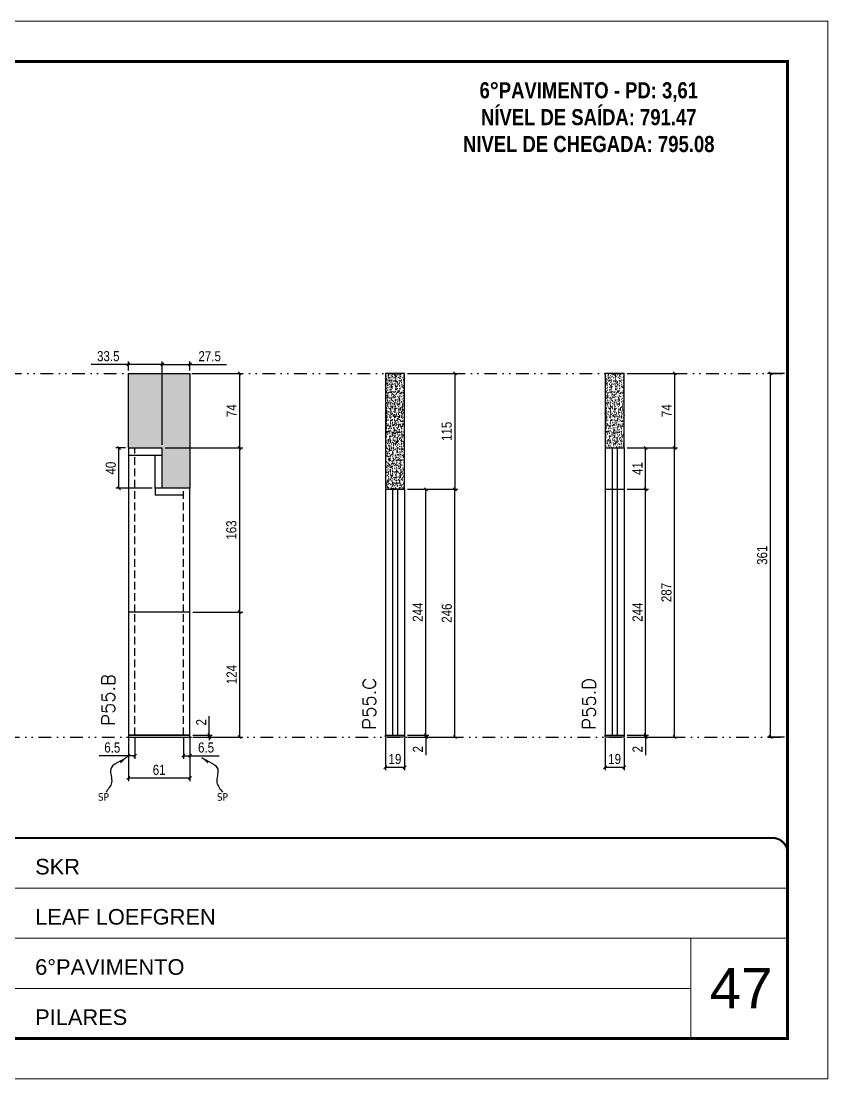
# Model space of a CAD drawing. Extents: x 14400 to 27878, y -21631 to 6985.
# Drawn here: x 18268 to 19068, y -6700 to -5650 of the extents above; entities that cross this region are included whole.
import ezdxf

# ---------------------------------------------------------------- set-up
doc = ezdxf.new("R2010")
doc.units = 0
for name, pattern in [('CONTINUO', [0]), ('DASHED', [0.75, 0.5, -0.25]), ('DIVIDE2', [0.625, 0.25, -0.125, 0, -0.125, 0, -0.125]), ('HIDDEN', [0.375, 0.25, -0.125])]:
    doc.linetypes.add(name, pattern=pattern)
for name, color, linetype, lineweight in [('CARIMBO', 255, 'Continuous', 9), ('Folhas', 255, 'Continuous', 9), ('SARRAFO DE PRESSAO', 251, 'DASHED', 9), ('Texto Seção', 7, 'Continuous', 15)]:
    doc.layers.add(name, color=color, linetype=linetype, lineweight=lineweight)
for name, color, linetype in [('COTA', 241, 'Continuous'), ('NOMENCLATURA', 7, 'Continuous'), ('Nível', 160, 'Continuous'), ('Painéis', 200, 'Continuous'), ('SARR_2.2x7', 40, 'Continuous'), ('Sarrafo de Pressão', 42, 'HIDDEN'), ('texto', 7, 'Continuous')]:
    doc.layers.add(name, color=color, linetype=linetype)
doc.styles.add('ARIAL', font='arial.ttf')
doc.styles.add('COTA TECNICA', font='techl___.ttf', dxfattribs={"height": 10})
doc.styles.add('COTA TECNICA-50', font='techl___.ttf', dxfattribs={"height": 10})
doc.styles.add('REGUA-120', font='ROMANS.shx', dxfattribs={"height": 15})
doc.styles.add('ROMANC', font='techb___.ttf', dxfattribs={"height": 2.5})
doc.styles.get("Standard").update_dxf_attribs({"font": 'arial.ttf'})
doc.dimstyles.new('COTA PAINEL-50', dxfattribs={"dimtxt": 10, "dimasz": 3, "dimexe": 3, "dimexo": 3, "dimgap": 3, "dimtad": 1, "dimdec": 1, "dimzin": 12, "dimdsep": 46, "dimtxsty": 'COTA TECNICA-50', "dimblk1": 'OBLIQUE', "dimblk2": 'OBLIQUE', "dimsah": 1, "dimcen": 0.9, "dimclrd": 4, "dimclre": 4, "dimclrt": 240, "dimadec": 1, "dimazin": 3, "dimtfac": 1, "dimtdec": 1, "dimtmove": 0, "dimatfit": 3, "dimfxl": 1, "dimtolj": 1, "dimtzin": 12, "dimarcsym": 0})
doc.dimstyles.new('PAINEL', dxfattribs={"dimtxt": 10, "dimasz": 3, "dimexe": 3, "dimexo": 3, "dimgap": 3, "dimtad": 1, "dimdec": 1, "dimzin": 12, "dimdsep": 46, "dimtxsty": 'COTA TECNICA', "dimblk1": 'OBLIQUE', "dimblk2": 'OBLIQUE', "dimsah": 1, "dimcen": 0.9, "dimclrd": 4, "dimclre": 4, "dimclrt": 240, "dimadec": 1, "dimazin": 3, "dimtfac": 1, "dimtdec": 1, "dimtmove": 0, "dimatfit": 3, "dimfxl": 1, "dimtolj": 1, "dimtzin": 12, "dimarcsym": 0})
doc.dimstyles.get("Standard").update_dxf_attribs({"dimtxt": 0.18, "dimasz": 0.18, "dimexe": 0.18, "dimexo": 0.0625, "dimgap": 0.09, "dimtad": 0, "dimtih": 1, "dimtoh": 1, "dimdec": 4, "dimzin": 0, "dimdsep": 46, "dimtxsty": 'Standard', "dimcen": 0.09, "dimadec": 0, "dimazin": 0, "dimtfac": 1, "dimtdec": 4, "dimtofl": 0, "dimtmove": 0, "dimatfit": 3, "dimfxl": 1, "dimtolj": 1, "dimtzin": 0, "dimarcsym": 0})

# ---------------------------------------------------------------- blocks, each defined once
blk = doc.blocks.new('9999999999')
at = {"color": 30, "linetype": 'CONTINUO'}
for p, q in [((98564.6, 34379.6), (99584, 34379.6)), ((98564.6, 34329.8), (99488, 34329.8)), ((99584, 34329.8), (99488, 34329.8)), ((99488, 34329.8), (99488, 34230.2)), ((98564.6, 34280), (99488, 34280))]:
    blk.add_line(p, q, dxfattribs=at)
at = {"color": 30, "linetype": 'CONTINUO', "const_width": 2}
blk.add_lwpolyline([(99584, 34230.2), (99584, 34414.4, 0.414214), (99569, 34429.4), (98229, 34429.4, 0.414214), (98214, 34414.4), (98214, 34245.2, 0.414214), (98229, 34230.2), (99584, 34230.2)], format="xyb", dxfattribs=at)
at = {"layer": 'Folhas'}
blk.add_lwpolyline([(98139, 34190.2), (99624, 34190.2), (99624, 35240.2), (98139, 35240.2)], close=True, dxfattribs=at)
at = {"layer": 'Folhas', "color": 30, "const_width": 3}
blk.add_lwpolyline([(98214, 34230.2), (99584, 34230.2), (99584, 35200.2), (98214, 35200.2)], close=True, dxfattribs=at)
at = {"color": 7, "linetype": 'Continuous', "ltscale": 5, "style": 'ARIAL'}
for s, height, p in [('SKR', 15.48, (98837.7, 34393.1)), ('LEAF LOEFGREN', 15.483, (98837.7, 34343.3)), ('6°PAVIMENTO', 15.483, (98837.7, 34293.5)), ('PILARES', 15.48, (98837.7, 34243.7))]:
    blk.add_text(s, height=height, dxfattribs=at).set_placement(p)
blk = doc.blocks.new('_Oblique')
at = {"color": 0, "linetype": 'ByBlock', "lineweight": -2}
blk.add_line((-0.5, -0.5), (0.5, 0.5), dxfattribs=at)
blk = doc.blocks.new('*D4115')
at = {"layer": 'COTA', "color": 4, "lineweight": -2, "transparency": 16777216}
for p, q in [((19025.5, -5999.3), (19008.6, -5999.3)), ((19011.6, -6360.3), (19011.6, -5999.3)), ((19025.5, -6360.3), (19008.6, -6360.3))]:
    blk.add_line(p, q, dxfattribs=at)
at = {"layer": 'Defpoints', "color": 0, "transparency": 16777216}
for p in [(19011.6, -5999.3), (19028.5, -5999.3), (19028.5, -6360.3)]:
    blk.add_point(p, dxfattribs=at)
at = {"layer": 'COTA', "color": 4, "lineweight": -2, "transparency": 16777216, "xscale": 3, "yscale": 3, "zscale": 3}
for p, rotation in [((19011.6, -5999.3), 90), ((19011.6, -6360.3), 270)]:
    blk.add_blockref('_Oblique', p, dxfattribs=dict(at, rotation=rotation))
at = {"layer": 'COTA', "color": 240, "transparency": 16777216, "insert": (19003.4, -6179.8), "char_height": 10, "attachment_point": 5, "rotation": 90, "style": 'COTA TECNICA'}
blk.add_mtext('\\A1;361', dxfattribs=at)
blk = doc.blocks.new('*D4124')
at = {"layer": 'COTA', "color": 4, "lineweight": -2, "transparency": 16777216}
for p, q in [((18374.7, -6361.3), (18374.7, -6404)), ((18435.7, -6361.3), (18435.7, -6404)), ((18435.7, -6401), (18374.7, -6401))]:
    blk.add_line(p, q, dxfattribs=at)
at = {"layer": 'Defpoints', "color": 0, "transparency": 16777216}
for p in [(18374.7, -6358.3), (18435.7, -6358.3), (18374.7, -6401)]:
    blk.add_point(p, dxfattribs=at)
at = {"layer": 'COTA', "color": 4, "lineweight": -2, "transparency": 16777216, "xscale": 3, "yscale": 3, "zscale": 3, "rotation": 180}
blk.add_blockref('_Oblique', (18374.7, -6401), dxfattribs=at)
at = {"layer": 'COTA', "color": 4, "lineweight": -2, "transparency": 16777216, "xscale": 3, "yscale": 3, "zscale": 3}
blk.add_blockref('_Oblique', (18435.7, -6401), dxfattribs=at)
at = {"layer": 'COTA', "color": 240, "transparency": 16777216, "insert": (18405.2, -6392.9), "char_height": 10, "attachment_point": 5, "style": 'COTA TECNICA'}
blk.add_mtext('\\A1;61', dxfattribs=at)
blk = doc.blocks.new('*D4125')
at = {"layer": 'COTA', "color": 4, "lineweight": -2, "transparency": 16777216}
for p, q in [((18429.2, -6361.3), (18429.2, -6381.8)), ((18435.7, -6363.3), (18435.7, -6381.8)), ((18429.2, -6378.8), (18435.7, -6378.8)), ((18435.7, -6378.8), (18464.6, -6378.8))]:
    blk.add_line(p, q, dxfattribs=at)
at = {"layer": 'Defpoints', "color": 0, "transparency": 16777216}
for p in [(18429.2, -6358.3), (18435.7, -6360.3), (18435.7, -6378.8)]:
    blk.add_point(p, dxfattribs=at)
at = {"layer": 'COTA', "color": 4, "lineweight": -2, "transparency": 16777216, "xscale": 3, "yscale": 3, "zscale": 3, "rotation": 180}
blk.add_blockref('_Oblique', (18429.2, -6378.8), dxfattribs=at)
at = {"layer": 'COTA', "color": 4, "lineweight": -2, "transparency": 16777216, "xscale": 3, "yscale": 3, "zscale": 3}
blk.add_blockref('_Oblique', (18435.7, -6378.8), dxfattribs=at)
at = {"layer": 'COTA', "color": 240, "transparency": 16777216, "insert": (18451.7, -6370.7), "char_height": 10, "attachment_point": 5, "style": 'COTA TECNICA-50'}
blk.add_mtext('\\A1;6.5', dxfattribs=at)
blk = doc.blocks.new('*D4126')
at = {"layer": 'COTA', "color": 4, "lineweight": -2, "transparency": 16777216}
for p, q in [((18381.2, -6361.3), (18381.2, -6381.8)), ((18374.7, -6363.3), (18374.7, -6381.8)), ((18374.7, -6378.8), (18345.7, -6378.8)), ((18381.2, -6378.8), (18374.7, -6378.8))]:
    blk.add_line(p, q, dxfattribs=at)
at = {"layer": 'Defpoints', "color": 0, "transparency": 16777216}
for p in [(18374.7, -6360.3), (18381.2, -6358.3), (18374.7, -6378.8)]:
    blk.add_point(p, dxfattribs=at)
at = {"layer": 'COTA', "color": 4, "lineweight": -2, "transparency": 16777216, "xscale": 3, "yscale": 3, "zscale": 3, "rotation": 180}
blk.add_blockref('_Oblique', (18374.7, -6378.8), dxfattribs=at)
at = {"layer": 'COTA', "color": 4, "lineweight": -2, "transparency": 16777216, "xscale": 3, "yscale": 3, "zscale": 3}
blk.add_blockref('_Oblique', (18381.2, -6378.8), dxfattribs=at)
at = {"layer": 'COTA', "color": 240, "transparency": 16777216, "insert": (18358.7, -6370.7), "char_height": 10, "attachment_point": 5, "style": 'COTA TECNICA-50'}
blk.add_mtext('\\A1;6.5', dxfattribs=at)
blk = doc.blocks.new('*D4128')
at = {"layer": 'COTA', "color": 4, "linetype": 'ByBlock', "lineweight": -2, "transparency": 16777216}
for p, q in [((18438.7, -6236.3), (18488.1, -6236.3)), ((18485.1, -6360.3), (18485.1, -6236.3)), ((18438.7, -6360.3), (18488.1, -6360.3))]:
    blk.add_line(p, q, dxfattribs=at)
at = {"layer": 'Defpoints', "color": 0, "linetype": 'ByBlock', "transparency": 16777216}
for p in [(18435.7, -6236.3), (18485.1, -6236.3), (18435.7, -6360.3)]:
    blk.add_point(p, dxfattribs=at)
at = {"layer": 'COTA', "color": 4, "linetype": 'ByBlock', "lineweight": -2, "transparency": 16777216, "xscale": 3, "yscale": 3, "zscale": 3}
for p, rotation in [((18485.1, -6236.3), 90), ((18485.1, -6360.3), 270)]:
    blk.add_blockref('_Oblique', p, dxfattribs=dict(at, rotation=rotation))
at = {"layer": 'COTA', "color": 240, "linetype": 'ByBlock', "transparency": 16777216, "insert": (18477, -6298.3), "char_height": 10, "attachment_point": 5, "rotation": 90, "style": 'COTA TECNICA'}
blk.add_mtext('\\A1;124', dxfattribs=at)
blk = doc.blocks.new('*D4127')
at = {"layer": 'COTA', "color": 4, "lineweight": -2, "transparency": 16777216}
for p, q in [((18454.9, -6358.3), (18454.9, -6339.5)), ((18438.7, -6358.3), (18457.9, -6358.3)), ((18438.7, -6360.3), (18457.9, -6360.3)), ((18454.9, -6360.3), (18454.9, -6358.3)), ((18454.9, -6360.3), (18454.9, -6363.3))]:
    blk.add_line(p, q, dxfattribs=at)
at = {"layer": 'Defpoints', "color": 0, "transparency": 16777216}
for p in [(18435.7, -6358.3), (18435.7, -6360.3), (18454.9, -6360.3)]:
    blk.add_point(p, dxfattribs=at)
at = {"layer": 'COTA', "color": 4, "lineweight": -2, "transparency": 16777216, "xscale": 3, "yscale": 3, "zscale": 3}
for p, rotation in [((18454.9, -6358.3), 270), ((18454.9, -6360.3), 90)]:
    blk.add_blockref('_Oblique', p, dxfattribs=dict(at, rotation=rotation))
at = {"layer": 'COTA', "color": 240, "transparency": 16777216, "insert": (18446.9, -6345.6), "char_height": 10, "attachment_point": 5, "rotation": 90, "style": 'COTA TECNICA-50'}
blk.add_mtext('\\A1;2', dxfattribs=at)
blk = doc.blocks.new('*D4129')
at = {"layer": 'COTA', "color": 4, "linetype": 'ByBlock', "lineweight": -2, "transparency": 16777216}
for p, q in [((18438.7, -6236.3), (18488.1, -6236.3)), ((18485.1, -6360.3), (18485.1, -6236.3)), ((18438.7, -6360.3), (18488.1, -6360.3))]:
    blk.add_line(p, q, dxfattribs=at)
at = {"layer": 'Defpoints', "color": 0, "linetype": 'ByBlock', "transparency": 16777216}
for p in [(18435.7, -6236.3), (18485.1, -6236.3), (18435.7, -6360.3)]:
    blk.add_point(p, dxfattribs=at)
at = {"layer": 'COTA', "color": 4, "linetype": 'ByBlock', "lineweight": -2, "transparency": 16777216, "xscale": 3, "yscale": 3, "zscale": 3}
for p, rotation in [((18485.1, -6236.3), 90), ((18485.1, -6360.3), 270)]:
    blk.add_blockref('_Oblique', p, dxfattribs=dict(at, rotation=rotation))
at = {"layer": 'COTA', "color": 240, "linetype": 'ByBlock', "transparency": 16777216, "insert": (18477, -6298.3), "char_height": 10, "attachment_point": 5, "rotation": 90, "style": 'COTA TECNICA'}
blk.add_mtext('\\A1;124', dxfattribs=at)
blk = doc.blocks.new('*D4130')
at = {"layer": 'COTA', "color": 4, "lineweight": -2, "transparency": 16777216}
for p, q in [((18438.7, -5999.3), (18488.1, -5999.3)), ((18485.1, -6073.3), (18485.1, -5999.3)), ((18411.2, -6073.3), (18488.1, -6073.3))]:
    blk.add_line(p, q, dxfattribs=at)
at = {"layer": 'Defpoints', "color": 0, "transparency": 16777216}
for p in [(18435.7, -5999.3), (18485.1, -5999.3), (18408.2, -6073.3)]:
    blk.add_point(p, dxfattribs=at)
at = {"layer": 'COTA', "color": 4, "lineweight": -2, "transparency": 16777216, "xscale": 3, "yscale": 3, "zscale": 3}
for p, rotation in [((18485.1, -5999.3), 90), ((18485.1, -6073.3), 270)]:
    blk.add_blockref('_Oblique', p, dxfattribs=dict(at, rotation=rotation))
at = {"layer": 'COTA', "color": 240, "transparency": 16777216, "insert": (18477, -6036.3), "char_height": 10, "attachment_point": 5, "rotation": 90, "style": 'COTA TECNICA'}
blk.add_mtext('\\A1;74', dxfattribs=at)
blk = doc.blocks.new('*D4131')
at = {"layer": 'COTA', "color": 4, "lineweight": -2, "transparency": 16777216}
for p, q in [((18411.2, -6073.3), (18488.1, -6073.3)), ((18485.1, -6236.3), (18485.1, -6073.3)), ((18438.7, -6236.3), (18488.1, -6236.3))]:
    blk.add_line(p, q, dxfattribs=at)
at = {"layer": 'Defpoints', "color": 0, "transparency": 16777216}
for p in [(18408.2, -6073.3), (18485.1, -6073.3), (18435.7, -6236.3)]:
    blk.add_point(p, dxfattribs=at)
at = {"layer": 'COTA', "color": 4, "lineweight": -2, "transparency": 16777216, "xscale": 3, "yscale": 3, "zscale": 3}
for p, rotation in [((18485.1, -6073.3), 90), ((18485.1, -6236.3), 270)]:
    blk.add_blockref('_Oblique', p, dxfattribs=dict(at, rotation=rotation))
at = {"layer": 'COTA', "color": 240, "transparency": 16777216, "insert": (18476.8, -6154.8), "char_height": 10, "attachment_point": 5, "rotation": 90, "style": 'COTA TECNICA'}
blk.add_mtext('\\A1;163', dxfattribs=at)
blk = doc.blocks.new('*D4132')
at = {"layer": 'COTA', "color": 4, "lineweight": -2, "transparency": 16777216}
for p, q in [((18408.2, -6070.3), (18408.2, -5987.4)), ((18408.2, -5990.4), (18435.7, -5990.4)), ((18435.7, -5996.3), (18435.7, -5987.4)), ((18435.7, -5990.4), (18472, -5990.4))]:
    blk.add_line(p, q, dxfattribs=at)
at = {"layer": 'Defpoints', "color": 0, "transparency": 16777216}
for p in [(18435.7, -5990.4), (18435.7, -5999.3), (18408.2, -6073.3)]:
    blk.add_point(p, dxfattribs=at)
at = {"layer": 'COTA', "color": 4, "lineweight": -2, "transparency": 16777216, "xscale": 3, "yscale": 3, "zscale": 3, "rotation": 180}
blk.add_blockref('_Oblique', (18408.2, -5990.4), dxfattribs=at)
at = {"layer": 'COTA', "color": 4, "lineweight": -2, "transparency": 16777216, "xscale": 3, "yscale": 3, "zscale": 3}
blk.add_blockref('_Oblique', (18435.7, -5990.4), dxfattribs=at)
at = {"layer": 'COTA', "color": 240, "transparency": 16777216, "insert": (18455.3, -5982.3), "char_height": 10, "attachment_point": 5, "style": 'COTA TECNICA'}
blk.add_mtext('\\A1;27.5', dxfattribs=at)
blk = doc.blocks.new('*D4133')
at = {"layer": 'COTA', "color": 4, "lineweight": -2, "transparency": 16777216}
for p, q in [((18371.7, -6073.3), (18362.3, -6073.3)), ((18365.3, -6113.3), (18365.3, -6073.3)), ((18398.2, -6113.3), (18362.3, -6113.3))]:
    blk.add_line(p, q, dxfattribs=at)
at = {"layer": 'Defpoints', "color": 0, "transparency": 16777216}
for p in [(18365.3, -6073.3), (18374.7, -6073.3), (18401.2, -6113.3)]:
    blk.add_point(p, dxfattribs=at)
at = {"layer": 'COTA', "color": 4, "lineweight": -2, "transparency": 16777216, "xscale": 3, "yscale": 3, "zscale": 3}
for p, rotation in [((18365.3, -6073.3), 90), ((18365.3, -6113.3), 270)]:
    blk.add_blockref('_Oblique', p, dxfattribs=dict(at, rotation=rotation))
at = {"layer": 'COTA', "color": 240, "transparency": 16777216, "insert": (18357.2, -6093.3), "char_height": 10, "attachment_point": 5, "rotation": 90, "style": 'COTA TECNICA'}
blk.add_mtext('\\A1;40', dxfattribs=at)
blk = doc.blocks.new('*D4134')
at = {"layer": 'COTA', "color": 4, "lineweight": -2, "transparency": 16777216}
for p, q in [((18374.7, -5990.4), (18337.8, -5990.4)), ((18374.7, -5996.3), (18374.7, -5987.4)), ((18408.2, -5990.4), (18374.7, -5990.4)), ((18408.2, -6070.3), (18408.2, -5987.4))]:
    blk.add_line(p, q, dxfattribs=at)
at = {"layer": 'Defpoints', "color": 0, "transparency": 16777216}
for p in [(18374.7, -5990.4), (18374.7, -5999.3), (18408.2, -6073.3)]:
    blk.add_point(p, dxfattribs=at)
at = {"layer": 'COTA', "color": 4, "lineweight": -2, "transparency": 16777216, "xscale": 3, "yscale": 3, "zscale": 3, "rotation": 180}
blk.add_blockref('_Oblique', (18374.7, -5990.4), dxfattribs=at)
at = {"layer": 'COTA', "color": 4, "lineweight": -2, "transparency": 16777216, "xscale": 3, "yscale": 3, "zscale": 3}
blk.add_blockref('_Oblique', (18408.2, -5990.4), dxfattribs=at)
at = {"layer": 'COTA', "color": 240, "transparency": 16777216, "insert": (18354.7, -5982.2), "char_height": 10, "attachment_point": 5, "style": 'COTA TECNICA'}
blk.add_mtext('\\A1;33.5', dxfattribs=at)
blk = doc.blocks.new('*D4135')
at = {"layer": 'COTA', "color": 4, "lineweight": -2, "transparency": 16777216}
for p, q in [((18629.6, -6361.3), (18629.6, -6393.2)), ((18648.6, -6361.3), (18648.6, -6393.2)), ((18629.6, -6390.2), (18648.6, -6390.2))]:
    blk.add_line(p, q, dxfattribs=at)
at = {"layer": 'Defpoints', "color": 0, "transparency": 16777216}
for p in [(18629.6, -6358.3), (18648.6, -6358.3), (18648.6, -6390.2)]:
    blk.add_point(p, dxfattribs=at)
at = {"layer": 'COTA', "color": 4, "lineweight": -2, "transparency": 16777216, "xscale": 3, "yscale": 3, "zscale": 3, "rotation": 180}
blk.add_blockref('_Oblique', (18629.6, -6390.2), dxfattribs=at)
at = {"layer": 'COTA', "color": 4, "lineweight": -2, "transparency": 16777216, "xscale": 3, "yscale": 3, "zscale": 3}
blk.add_blockref('_Oblique', (18648.6, -6390.2), dxfattribs=at)
at = {"layer": 'COTA', "color": 240, "transparency": 16777216, "insert": (18639.1, -6382.1), "char_height": 10, "attachment_point": 5, "style": 'COTA TECNICA'}
blk.add_mtext('\\A1;19', dxfattribs=at)
blk = doc.blocks.new('*D4136')
at = {"layer": 'COTA', "color": 4, "lineweight": -2, "transparency": 16777216}
for p, q in [((18651.6, -6358.3), (18672.8, -6358.3)), ((18651.6, -6360.3), (18672.8, -6360.3)), ((18669.8, -6358.3), (18669.8, -6355.3)), ((18669.8, -6358.3), (18669.8, -6360.3)), ((18669.8, -6360.3), (18669.8, -6378.4))]:
    blk.add_line(p, q, dxfattribs=at)
at = {"layer": 'Defpoints', "color": 0, "transparency": 16777216}
for p in [(18648.6, -6358.3), (18648.6, -6360.3), (18669.8, -6358.3)]:
    blk.add_point(p, dxfattribs=at)
at = {"layer": 'COTA', "color": 4, "lineweight": -2, "transparency": 16777216, "xscale": 3, "yscale": 3, "zscale": 3}
for p, rotation in [((18669.8, -6358.3), 270), ((18669.8, -6360.3), 90)]:
    blk.add_blockref('_Oblique', p, dxfattribs=dict(at, rotation=rotation))
at = {"layer": 'COTA', "color": 240, "transparency": 16777216, "insert": (18661.8, -6372.4), "char_height": 10, "attachment_point": 5, "rotation": 90, "style": 'COTA TECNICA-50'}
blk.add_mtext('\\A1;2', dxfattribs=at)
blk = doc.blocks.new('*D4137')
at = {"layer": 'COTA', "color": 4, "linetype": 'ByBlock', "lineweight": -2, "transparency": 16777216}
for p, q in [((18651.6, -5999.3), (18701.6, -5999.3)), ((18698.6, -5999.3), (18698.6, -6114.3)), ((18651.6, -6114.3), (18701.6, -6114.3))]:
    blk.add_line(p, q, dxfattribs=at)
at = {"layer": 'Defpoints', "color": 0, "linetype": 'ByBlock', "transparency": 16777216}
for p in [(18648.6, -5999.3), (18648.6, -6114.3), (18698.6, -6114.3)]:
    blk.add_point(p, dxfattribs=at)
at = {"layer": 'COTA', "color": 4, "linetype": 'ByBlock', "lineweight": -2, "transparency": 16777216, "xscale": 3, "yscale": 3, "zscale": 3}
for p, rotation in [((18698.6, -5999.3), 90), ((18698.6, -6114.3), 270)]:
    blk.add_blockref('_Oblique', p, dxfattribs=dict(at, rotation=rotation))
at = {"layer": 'COTA', "color": 240, "linetype": 'ByBlock', "transparency": 16777216, "insert": (18690.4, -6056.8), "char_height": 10, "attachment_point": 5, "rotation": 90, "style": 'COTA TECNICA'}
blk.add_mtext('\\A1;115', dxfattribs=at)
blk = doc.blocks.new('*D4138')
at = {"layer": 'COTA', "color": 4, "lineweight": -2, "transparency": 16777216}
for p, q in [((18651.6, -6114.3), (18701.6, -6114.3)), ((18698.6, -6360.3), (18698.6, -6114.3)), ((18651.6, -6360.3), (18701.6, -6360.3))]:
    blk.add_line(p, q, dxfattribs=at)
at = {"layer": 'Defpoints', "color": 0, "transparency": 16777216}
for p in [(18648.6, -6114.3), (18698.6, -6114.3), (18648.6, -6360.3)]:
    blk.add_point(p, dxfattribs=at)
at = {"layer": 'COTA', "color": 4, "lineweight": -2, "transparency": 16777216, "xscale": 3, "yscale": 3, "zscale": 3}
for p, rotation in [((18698.6, -6114.3), 90), ((18698.6, -6360.3), 270)]:
    blk.add_blockref('_Oblique', p, dxfattribs=dict(at, rotation=rotation))
at = {"layer": 'COTA', "color": 240, "transparency": 16777216, "insert": (18690.5, -6237.3), "char_height": 10, "attachment_point": 5, "rotation": 90, "style": 'COTA TECNICA-50'}
blk.add_mtext('\\A1;246', dxfattribs=at)
blk = doc.blocks.new('*D4139')
at = {"layer": 'COTA', "color": 4, "lineweight": -2, "transparency": 16777216}
for p, q in [((18651.6, -6114.3), (18672.8, -6114.3)), ((18669.8, -6358.3), (18669.8, -6114.3)), ((18651.6, -6358.3), (18672.8, -6358.3))]:
    blk.add_line(p, q, dxfattribs=at)
at = {"layer": 'Defpoints', "color": 0, "transparency": 16777216}
for p in [(18648.6, -6114.3), (18669.8, -6114.3), (18648.6, -6358.3)]:
    blk.add_point(p, dxfattribs=at)
at = {"layer": 'COTA', "color": 4, "lineweight": -2, "transparency": 16777216, "xscale": 3, "yscale": 3, "zscale": 3}
for p, rotation in [((18669.8, -6114.3), 90), ((18669.8, -6358.3), 270)]:
    blk.add_blockref('_Oblique', p, dxfattribs=dict(at, rotation=rotation))
at = {"layer": 'COTA', "color": 240, "transparency": 16777216, "insert": (18661.7, -6236.3), "char_height": 10, "attachment_point": 5, "rotation": 90, "style": 'COTA TECNICA'}
blk.add_mtext('\\A1;244', dxfattribs=at)
blk = doc.blocks.new('*D4140')
at = {"layer": 'COTA', "color": 4, "lineweight": -2, "transparency": 16777216}
for p, q in [((18847.5, -6361.3), (18847.5, -6393.2)), ((18866.5, -6361.3), (18866.5, -6393.2)), ((18847.5, -6390.2), (18866.5, -6390.2))]:
    blk.add_line(p, q, dxfattribs=at)
at = {"layer": 'Defpoints', "color": 0, "transparency": 16777216}
for p in [(18847.5, -6358.3), (18866.5, -6358.3), (18866.5, -6390.2)]:
    blk.add_point(p, dxfattribs=at)
at = {"layer": 'COTA', "color": 4, "lineweight": -2, "transparency": 16777216, "xscale": 3, "yscale": 3, "zscale": 3, "rotation": 180}
blk.add_blockref('_Oblique', (18847.5, -6390.2), dxfattribs=at)
at = {"layer": 'COTA', "color": 4, "lineweight": -2, "transparency": 16777216, "xscale": 3, "yscale": 3, "zscale": 3}
blk.add_blockref('_Oblique', (18866.5, -6390.2), dxfattribs=at)
at = {"layer": 'COTA', "color": 240, "transparency": 16777216, "insert": (18857, -6382.1), "char_height": 10, "attachment_point": 5, "style": 'COTA TECNICA'}
blk.add_mtext('\\A1;19', dxfattribs=at)
blk = doc.blocks.new('*D4141')
at = {"layer": 'COTA', "color": 4, "lineweight": -2, "transparency": 16777216}
for p, q in [((18869.5, -6358.3), (18890.7, -6358.3)), ((18869.5, -6360.3), (18890.7, -6360.3)), ((18887.7, -6358.3), (18887.7, -6355.3)), ((18887.7, -6358.3), (18887.7, -6360.3)), ((18887.7, -6360.3), (18887.7, -6378.4))]:
    blk.add_line(p, q, dxfattribs=at)
at = {"layer": 'Defpoints', "color": 0, "transparency": 16777216}
for p in [(18866.5, -6358.3), (18866.5, -6360.3), (18887.7, -6358.3)]:
    blk.add_point(p, dxfattribs=at)
at = {"layer": 'COTA', "color": 4, "lineweight": -2, "transparency": 16777216, "xscale": 3, "yscale": 3, "zscale": 3}
for p, rotation in [((18887.7, -6358.3), 270), ((18887.7, -6360.3), 90)]:
    blk.add_blockref('_Oblique', p, dxfattribs=dict(at, rotation=rotation))
at = {"layer": 'COTA', "color": 240, "transparency": 16777216, "insert": (18879.7, -6372.4), "char_height": 10, "attachment_point": 5, "rotation": 90, "style": 'COTA TECNICA-50'}
blk.add_mtext('\\A1;2', dxfattribs=at)
blk = doc.blocks.new('*D4142')
at = {"layer": 'COTA', "color": 4, "linetype": 'ByBlock', "lineweight": -2, "transparency": 16777216}
for p, q in [((18869.5, -5999.3), (18919.5, -5999.3)), ((18916.5, -5999.3), (18916.5, -6073.3)), ((18869.5, -6073.3), (18919.5, -6073.3))]:
    blk.add_line(p, q, dxfattribs=at)
at = {"layer": 'Defpoints', "color": 0, "linetype": 'ByBlock', "transparency": 16777216}
for p in [(18866.5, -5999.3), (18866.5, -6073.3), (18916.5, -6073.3)]:
    blk.add_point(p, dxfattribs=at)
at = {"layer": 'COTA', "color": 4, "linetype": 'ByBlock', "lineweight": -2, "transparency": 16777216, "xscale": 3, "yscale": 3, "zscale": 3}
for p, rotation in [((18916.5, -5999.3), 90), ((18916.5, -6073.3), 270)]:
    blk.add_blockref('_Oblique', p, dxfattribs=dict(at, rotation=rotation))
at = {"layer": 'COTA', "color": 240, "linetype": 'ByBlock', "transparency": 16777216, "insert": (18908.5, -6036.3), "char_height": 10, "attachment_point": 5, "rotation": 90, "style": 'COTA TECNICA'}
blk.add_mtext('\\A1;74', dxfattribs=at)
blk = doc.blocks.new('*D4143')
at = {"layer": 'COTA', "color": 4, "lineweight": -2, "transparency": 16777216}
for p, q in [((18869.5, -6073.3), (18919.5, -6073.3)), ((18916.5, -6360.3), (18916.5, -6073.3)), ((18869.5, -6360.3), (18919.5, -6360.3))]:
    blk.add_line(p, q, dxfattribs=at)
at = {"layer": 'Defpoints', "color": 0, "transparency": 16777216}
for p in [(18866.5, -6073.3), (18916.5, -6073.3), (18866.5, -6360.3)]:
    blk.add_point(p, dxfattribs=at)
at = {"layer": 'COTA', "color": 4, "lineweight": -2, "transparency": 16777216, "xscale": 3, "yscale": 3, "zscale": 3}
for p, rotation in [((18916.5, -6073.3), 90), ((18916.5, -6360.3), 270)]:
    blk.add_blockref('_Oblique', p, dxfattribs=dict(at, rotation=rotation))
at = {"layer": 'COTA', "color": 240, "transparency": 16777216, "insert": (18908.4, -6216.8), "char_height": 10, "attachment_point": 5, "rotation": 90, "style": 'COTA TECNICA-50'}
blk.add_mtext('\\A1;287', dxfattribs=at)
blk = doc.blocks.new('*D4144')
at = {"layer": 'COTA', "color": 4, "lineweight": -2, "transparency": 16777216}
for p, q in [((18869.5, -6114.3), (18890.7, -6114.3)), ((18887.7, -6358.3), (18887.7, -6114.3)), ((18869.5, -6358.3), (18890.7, -6358.3))]:
    blk.add_line(p, q, dxfattribs=at)
at = {"layer": 'Defpoints', "color": 0, "transparency": 16777216}
for p in [(18866.5, -6114.3), (18887.7, -6114.3), (18866.5, -6358.3)]:
    blk.add_point(p, dxfattribs=at)
at = {"layer": 'COTA', "color": 4, "lineweight": -2, "transparency": 16777216, "xscale": 3, "yscale": 3, "zscale": 3}
for p, rotation in [((18887.7, -6114.3), 90), ((18887.7, -6358.3), 270)]:
    blk.add_blockref('_Oblique', p, dxfattribs=dict(at, rotation=rotation))
at = {"layer": 'COTA', "color": 240, "transparency": 16777216, "insert": (18879.7, -6236.3), "char_height": 10, "attachment_point": 5, "rotation": 90, "style": 'COTA TECNICA'}
blk.add_mtext('\\A1;244', dxfattribs=at)
blk = doc.blocks.new('*D4145')
at = {"layer": 'COTA', "color": 4, "lineweight": -2, "transparency": 16777216}
for p, q in [((18869.5, -6073.3), (18890.7, -6073.3)), ((18887.7, -6114.3), (18887.7, -6073.3)), ((18869.5, -6114.3), (18890.7, -6114.3))]:
    blk.add_line(p, q, dxfattribs=at)
at = {"layer": 'Defpoints', "color": 0, "transparency": 16777216}
for p in [(18866.5, -6073.3), (18887.7, -6073.3), (18866.5, -6114.3)]:
    blk.add_point(p, dxfattribs=at)
at = {"layer": 'COTA', "color": 4, "lineweight": -2, "transparency": 16777216, "xscale": 3, "yscale": 3, "zscale": 3}
for p, rotation in [((18887.7, -6073.3), 90), ((18887.7, -6114.3), 270)]:
    blk.add_blockref('_Oblique', p, dxfattribs=dict(at, rotation=rotation))
at = {"layer": 'COTA', "color": 240, "transparency": 16777216, "insert": (18879.7, -6093.8), "char_height": 10, "attachment_point": 5, "rotation": 90, "style": 'COTA TECNICA'}
blk.add_mtext('\\A1;41', dxfattribs=at)

msp = doc.modelspace()

# ---------------------------------------------------------------- hatches: boundary and pattern name
at = {"layer": 'COTA'}
h = msp.add_hatch(dxfattribs=at)
h.set_pattern_fill('AR-CONC', color=256, scale=0.03)
h.set_pattern_definition([(50, (47.736, 0), (5.4655401, -0.4781726), [0.5715, -6.2865]), (355, (47.736, 0), (-1.0573026, 5.7317054), [0.4572, -5.0292175]), (100.451445, (48.191, -0.04), (4.4082374, 5.2535326), [0.4857003, -5.3427073]), (46.1842, (47.736, 1.524), (8.1323712, -1.2612698), [0.85725, -9.42975]), (96.635558, (48.4135, 1.419), (7.122124, 7.4227837), [0.7285507, -8.0140682]), (351.18415, (47.736, 1.524), (7.122124, 7.4227837), [0.685799, -7.543792]), (21, (48.498, 1.143), (4.5484317, -3.0679559), [0.5715, -6.2865]), (326, (48.498, 1.143), (1.8540609, 5.525639), [0.4572, -5.0292]), (71.451445, (48.877, 0.8873), (6.4024926, 2.457683), [0.4857003, -5.3426981]), (37.5, (47.7358, 0), (0.0926581, 2.53665117), [0, -4.96824, 0, -5.1054, 0, -5.04825]), (7.5, (47.7358, 0), (2.00458988, 3.00541724), [0, -2.91084, 0, -4.85394, 0, -1.92405]), (327.5, (46.0365, 0), (4.06771786, -0.17186232), [0, -1.905, 0, -5.9436, 0, -7.8867]), (317.5, (45.2745, 0), (4.44387544, 0.7627947), [0, -2.4765, 0, -3.94716, 0, -5.6007])])
h.paths.add_polyline_path([(18435.69, -5999.32), (18374.69, -5999.32), (18374.69, -6073.32), (18408.19, -6073.32), (18408.19, -6113.32), (18435.69, -6113.32)])
h = msp.add_hatch(dxfattribs=at)
h.set_pattern_fill('AR-CONC', color=256, scale=0.03)
h.set_pattern_definition([(50, (2946.703, -10312.176), (5.4655401, -0.4781726), [0.5715, -6.2865]), (355, (2946.703, -10312.176), (-1.0573026, 5.7317054), [0.4572, -5.0292175]), (100.451445, (2947.1585, -10312.216), (4.4082374, 5.2535326), [0.4857003, -5.3427073]), (46.1842, (2946.703, -10310.652), (8.1323712, -1.2612698), [0.85725, -9.42975]), (96.63556, (2947.381, -10310.757), (7.122124, 7.4227837), [0.7285507, -8.0140682]), (351.18415, (2946.703, -10310.652), (7.122124, 7.4227837), [0.685799, -7.543792]), (21, (2947.465, -10311.033), (4.5484317, -3.067956), [0.5715, -6.2865]), (326, (2947.465, -10311.033), (1.8540609, 5.525639), [0.4572, -5.0292]), (71.451445, (2947.844, -10311.2886), (6.4024926, 2.457683), [0.4857003, -5.3426981]), (37.5, (2946.703, -10312.176), (0.0926581, 2.53665117), [0, -4.96824, 0, -5.1054, 0, -5.04825]), (7.5, (2946.703, -10312.176), (2.00458988, 3.00541724), [0, -2.91084, 0, -4.85394, 0, -1.92405]), (327.5, (2945.0038, -10312.176), (4.06771786, -0.17186232), [0, -1.905, 0, -5.9436, 0, -7.8867]), (317.5, (2944.242, -10312.176), (4.44387544, 0.7627947), [0, -2.4765, 0, -3.94716, 0, -5.6007])])
h.paths.add_polyline_path([(18648.57, -5999.32), (18629.57, -5999.32), (18629.57, -6114.32), (18648.57, -6114.32)])
h = msp.add_hatch(dxfattribs=at)
h.set_pattern_fill('AR-CONC', color=256, scale=0.03)
h.set_pattern_definition([(50, (3164.6734, -10312.176), (5.4655401, -0.4781726), [0.5715, -6.2865]), (355, (3164.6734, -10312.176), (-1.0573026, 5.7317054), [0.4572, -5.0292175]), (100.451445, (3165.129, -10312.216), (4.4082374, 5.2535326), [0.4857003, -5.3427073]), (46.1842, (3164.6734, -10310.652), (8.1323712, -1.2612698), [0.85725, -9.42975]), (96.63556, (3165.351, -10310.757), (7.122124, 7.4227837), [0.7285507, -8.0140682]), (351.18415, (3164.673, -10310.652), (7.122124, 7.4227837), [0.685799, -7.543792]), (21, (3165.4354, -10311.033), (4.5484317, -3.067956), [0.5715, -6.2865]), (326, (3165.4354, -10311.033), (1.8540609, 5.525639), [0.4572, -5.0292]), (71.451445, (3165.8144, -10311.2886), (6.4024926, 2.457683), [0.4857003, -5.3426981]), (37.5, (3164.6734, -10312.176), (0.0926581, 2.53665117), [0, -4.96824, 0, -5.1054, 0, -5.04825]), (7.5, (3164.6734, -10312.176), (2.00458988, 3.00541724), [0, -2.91084, 0, -4.85394, 0, -1.92405]), (327.5, (3162.974, -10312.176), (4.06771786, -0.17186232), [0, -1.905, 0, -5.9436, 0, -7.8867]), (317.5, (3162.212, -10312.176), (4.44387544, 0.7627947), [0, -2.4765, 0, -3.94716, 0, -5.6007])])
h.paths.add_polyline_path([(18866.54, -5999.32), (18847.54, -5999.32), (18847.54, -6073.32), (18866.54, -6073.32)])

# ---------------------------------------------------------------- linework, layer by layer
for p, q in [((18374.69, -6073.32), (18374.69, -5999.32)), ((18374.69, -5999.32), (18435.69, -5999.32)), ((18435.69, -5999.32), (18435.69, -6113.32)), ((18408.19, -6113.32), (18401.19, -6113.32)), ((18401.19, -6113.32), (18401.19, -6120.32))]:
    msp.add_line(p, q, dxfattribs=at)
at = {"layer": 'COTA', "linetype": 'ByBlock'}
for points in [[(18629.57, -6114.32), (18648.57, -6114.32), (18648.57, -5999.32), (18629.57, -5999.32)], [(18847.54, -6073.32), (18866.54, -6073.32), (18866.54, -5999.32), (18847.54, -5999.32)]]:
    msp.add_lwpolyline(points, close=True, dxfattribs=at)
at = {"layer": 'Nível', "color": 4, "linetype": 'DIVIDE2', "ltscale": 50}
for p, q in [((17658.47, -5999.32), (19028.47, -5999.32)), ((17656.59, -6360.32), (19026.59, -6360.32))]:
    msp.add_line(p, q, dxfattribs=at)
at = {"layer": 'Painéis'}
for p, q in [((18374.69, -6073.32), (18374.69, -6358.32)), ((18374.69, -6073.32), (18408.19, -6073.32)), ((18408.19, -6113.32), (18408.19, -6073.32)), ((18847.54, -6073.32), (18847.54, -6358.32)), ((18847.54, -6073.32), (18866.54, -6073.32)), ((18866.54, -6073.32), (18866.54, -6358.32)), ((18435.69, -6113.32), (18408.19, -6113.32)), ((18435.69, -6358.32), (18435.69, -6113.32)), ((18629.57, -6114.32), (18629.57, -6358.32)), ((18629.57, -6114.32), (18648.57, -6114.32)), ((18648.57, -6114.32), (18648.57, -6358.32)), ((18847.54, -6114.32), (18866.54, -6114.32)), ((18435.69, -6236.32), (18374.69, -6236.32)), ((18374.69, -6358.32), (18435.69, -6358.32)), ((18629.57, -6358.32), (18648.57, -6358.32)), ((18629.57, -6360.32), (18629.57, -6358.32)), ((18648.57, -6360.32), (18629.57, -6360.32)), ((18648.57, -6358.32), (18648.57, -6360.32)), ((18847.54, -6358.32), (18866.54, -6358.32)), ((18847.54, -6360.32), (18847.54, -6358.32)), ((18866.54, -6360.32), (18847.54, -6360.32)), ((18866.54, -6358.32), (18866.54, -6360.32))]:
    msp.add_line(p, q, dxfattribs=at)
msp.add_lwpolyline([(18435.69, -6358.32), (18374.69, -6358.32), (18374.69, -6360.32), (18435.69, -6360.32)], close=True, dxfattribs=at)
at = {"layer": 'SARR_2.2x7'}
for p, q in [((18854.54, -6073.32), (18854.54, -6358.32)), ((18859.54, -6073.32), (18859.54, -6358.32)), ((18374.69, -6080.32), (18408.19, -6080.32)), ((18401.19, -6113.32), (18401.19, -6080.32)), ((18428.69, -6120.32), (18401.19, -6120.32)), ((18636.57, -6114.32), (18636.57, -6358.32)), ((18641.57, -6114.32), (18641.57, -6358.32))]:
    msp.add_line(p, q, dxfattribs=at)
at = {"layer": 'Sarrafo de Pressão', "ltscale": 30}
for p, q in [((18381.19, -6236.32), (18381.19, -6073.32)), ((18429.19, -6236.32), (18429.19, -6113.32)), ((18381.19, -6358.32), (18381.19, -6236.32)), ((18429.19, -6358.32), (18429.19, -6236.32))]:
    msp.add_line(p, q, dxfattribs=at)

# ---------------------------------------------------------------- block references
at = {"layer": 'SARRAFO DE PRESSAO', "color": 6, "linetype": 'ByBlock'}
msp.add_blockref('9999999999', (-80555.51, -40889.8), dxfattribs=at)

# ---------------------------------------------------------------- texts
at = {"layer": 'CARIMBO', "style": 'ARIAL'}
msp.add_text('47', height=40, dxfattribs=at).set_placement((18951.33, -6629.46))
at = {"layer": 'NOMENCLATURA', "color": 2, "insert": (18831.31, -5683.54), "char_height": 16, "attachment_point": 2, "style": 'ROMANC'}
msp.add_mtext_dynamic_manual_height_columns('\\P6°PAVIMENTO - PD: 3,61\\PNÍVEL DE SAÍDA: 791.47\\PNIVEL DE CHEGADA: 795.08', width=432.3511, gutter_width=1, heights=[0], dxfattribs=at)
at = {"layer": 'texto', "color": 0, "char_height": 7.5, "attachment_point": 5}
for insert in [(18349.91, -6419.81), (18467.94, -6419.81)]:
    msp.add_mtext('{\\fTahoma|b0|i0|c0|p34;\\C4;SP}', dxfattribs=dict(at, insert=insert))
at = {"layer": 'Texto Seção', "char_height": 13, "attachment_point": 7, "rotation": 90, "style": 'REGUA-120'}
for s, insert, width in [('P55.B', (18361.22, -6349.06), 285.3299), ('P55.C', (18620.12, -6352.9), 370.6998), ('P55.D', (18838.09, -6352.9), 370.6998)]:
    msp.add_mtext(s, dxfattribs=dict(at, insert=insert, width=width))

# ---------------------------------------------------------------- dimensions: what is measured, and where the dimension line sits
at = {"layer": 'COTA'}
for base, p1, p2, dimstyle, picture, middle in [((18374.69, -5990.38), (18408.19, -6073.32), (18374.69, -5999.32), 'PAINEL', '*D4134', (18354.74, -5982.16)), ((18435.69, -5990.38), (18408.19, -6073.32), (18435.69, -5999.32), 'PAINEL', '*D4132', (18455.32, -5982.27)), ((18435.69, -6378.83), (18429.19, -6358.32), (18435.69, -6360.32), 'COTA PAINEL-50', '*D4125', (18451.67, -6370.72))]:
    dim = msp.add_linear_dim(base=base, p1=p1, p2=p2, dimstyle=dimstyle, dxfattribs=at)
    dim.commit()
    dim.dimension.update_dxf_attribs({"geometry": picture, "text_midpoint": middle})
for base, p1, p2, angle, dimstyle, picture, middle in [((18485.06, -5999.32), (18408.19, -6073.32), (18435.69, -5999.32), 90, 'PAINEL', '*D4130', (18476.99, -6036.32)), ((19011.63, -5999.32), (19028.47, -6360.32), (19028.47, -5999.32), 90, 'PAINEL', '*D4115', (19003.41, -6179.82)), ((18365.31, -6073.32), (18401.19, -6113.32), (18374.69, -6073.32), 90, 'PAINEL', '*D4133', (18357.21, -6093.32)), ((18485.06, -6073.32), (18435.69, -6236.32), (18408.19, -6073.32), 90, 'PAINEL', '*D4131', (18476.84, -6154.82)), ((18916.53, -6073.32), (18866.54, -6360.32), (18866.54, -6073.32), 90, 'COTA PAINEL-50', '*D4143', (18908.43, -6216.82)), ((18698.56, -6114.32), (18648.57, -6360.32), (18648.57, -6114.32), 90, 'COTA PAINEL-50', '*D4138', (18690.45, -6237.32)), ((18669.76, -6114.32), (18648.57, -6358.32), (18648.57, -6114.32), 90, 'PAINEL', '*D4139', (18661.69, -6236.32)), ((18887.73, -6114.32), (18866.54, -6358.32), (18866.54, -6114.32), 90, 'PAINEL', '*D4144', (18879.66, -6236.32)), ((18374.69, -6378.83), (18381.19, -6358.32), (18374.69, -6360.32), 180, 'COTA PAINEL-50', '*D4126', (18358.71, -6370.72))]:
    dim = msp.add_linear_dim(base=base, p1=p1, p2=p2, angle=angle, dimstyle=dimstyle, dxfattribs=at)
    dim.commit()
    dim.dimension.update_dxf_attribs({"geometry": picture, "text_midpoint": middle})
at = {"layer": 'COTA', "linetype": 'ByBlock'}
for base, p1, p2, picture, middle in [((18698.56, -6114.32), (18648.57, -5999.32), (18648.57, -6114.32), '*D4137', (18690.45, -6056.82)), ((18916.53, -6073.32), (18866.54, -5999.32), (18866.54, -6073.32), '*D4142', (18908.45, -6036.32))]:
    dim = msp.add_linear_dim(base=base, p1=p1, p2=p2, angle=90, dimstyle='PAINEL', dxfattribs=at)
    dim.commit()
    dim.dimension.update_dxf_attribs({"geometry": picture, "text_midpoint": middle})
at = {"layer": 'COTA'}
for base, p1, p2, angle, override, picture, middle in [((18887.73, -6073.32), (18866.54, -6114.32), (18866.54, -6073.32), 90, {"dimtmove": 1}, '*D4145', (18879.66, -6093.82)), ((18374.69, -6400.99), (18435.69, -6358.32), (18374.69, -6358.32), 180, {"dimarcsym": 2}, '*D4124', (18405.19, -6392.89))]:
    dim = msp.add_linear_dim(base=base, p1=p1, p2=p2, angle=angle, dimstyle='PAINEL', override=override, dxfattribs=at)
    dim.commit()
    dim.dimension.update_dxf_attribs({"geometry": picture, "text_midpoint": middle})
at = {"layer": 'COTA', "linetype": 'ByBlock'}
for picture in ['*D4128', '*D4129']:
    dim = msp.add_aligned_dim(p1=(18435.69, -6360.32), p2=(18435.69, -6236.32), distance=-49.37, dimstyle='PAINEL', dxfattribs=at)
    dim.commit()
    dim.dimension.update_dxf_attribs({"geometry": picture, "text_midpoint": (18476.99, -6298.32)})
at = {"layer": 'COTA'}
for base, p1, p2, picture, middle in [((18454.95, -6360.32), (18435.69, -6358.32), (18435.69, -6360.32), '*D4127', (18454.95, -6345.57)), ((18669.76, -6358.32), (18648.57, -6360.32), (18648.57, -6358.32), '*D4136', (18669.76, -6372.37)), ((18887.73, -6358.32), (18866.54, -6360.32), (18866.54, -6358.32), '*D4141', (18887.73, -6372.37))]:
    dim = msp.add_linear_dim(base=base, p1=p1, p2=p2, angle=90, dimstyle='COTA PAINEL-50', dxfattribs=at)
    dim.commit()
    dim.dimension.update_dxf_attribs({"geometry": picture, "text_midpoint": middle, "dimtype": 160})
for base, p1, p2, picture, middle in [((18648.57, -6390.21), (18629.57, -6358.32), (18648.57, -6358.32), '*D4135', (18639.07, -6382.12)), ((18866.54, -6390.21), (18847.54, -6358.32), (18866.54, -6358.32), '*D4140', (18857.04, -6382.12))]:
    dim = msp.add_linear_dim(base=base, p1=p1, p2=p2, dimstyle='PAINEL', override={"dimarcsym": 2}, dxfattribs=at)
    dim.commit()
    dim.dimension.update_dxf_attribs({"geometry": picture, "text_midpoint": middle})

# ---------------------------------------------------------------- leaders
at = {"layer": 'COTA', "path_type": 1}
for points in [[(18372.86, -6380.5), (18357.08, -6392.33), (18358, -6405.34), (18352.45, -6415.12)], [(18447.52, -6380.5), (18463.31, -6392.33), (18462.38, -6405.34), (18467.93, -6415.12)]]:
    msp.add_leader(points, dimstyle='Standard', override={"dimasz": 8}, dxfattribs=at)

doc.saveas('drawing.dxf')
